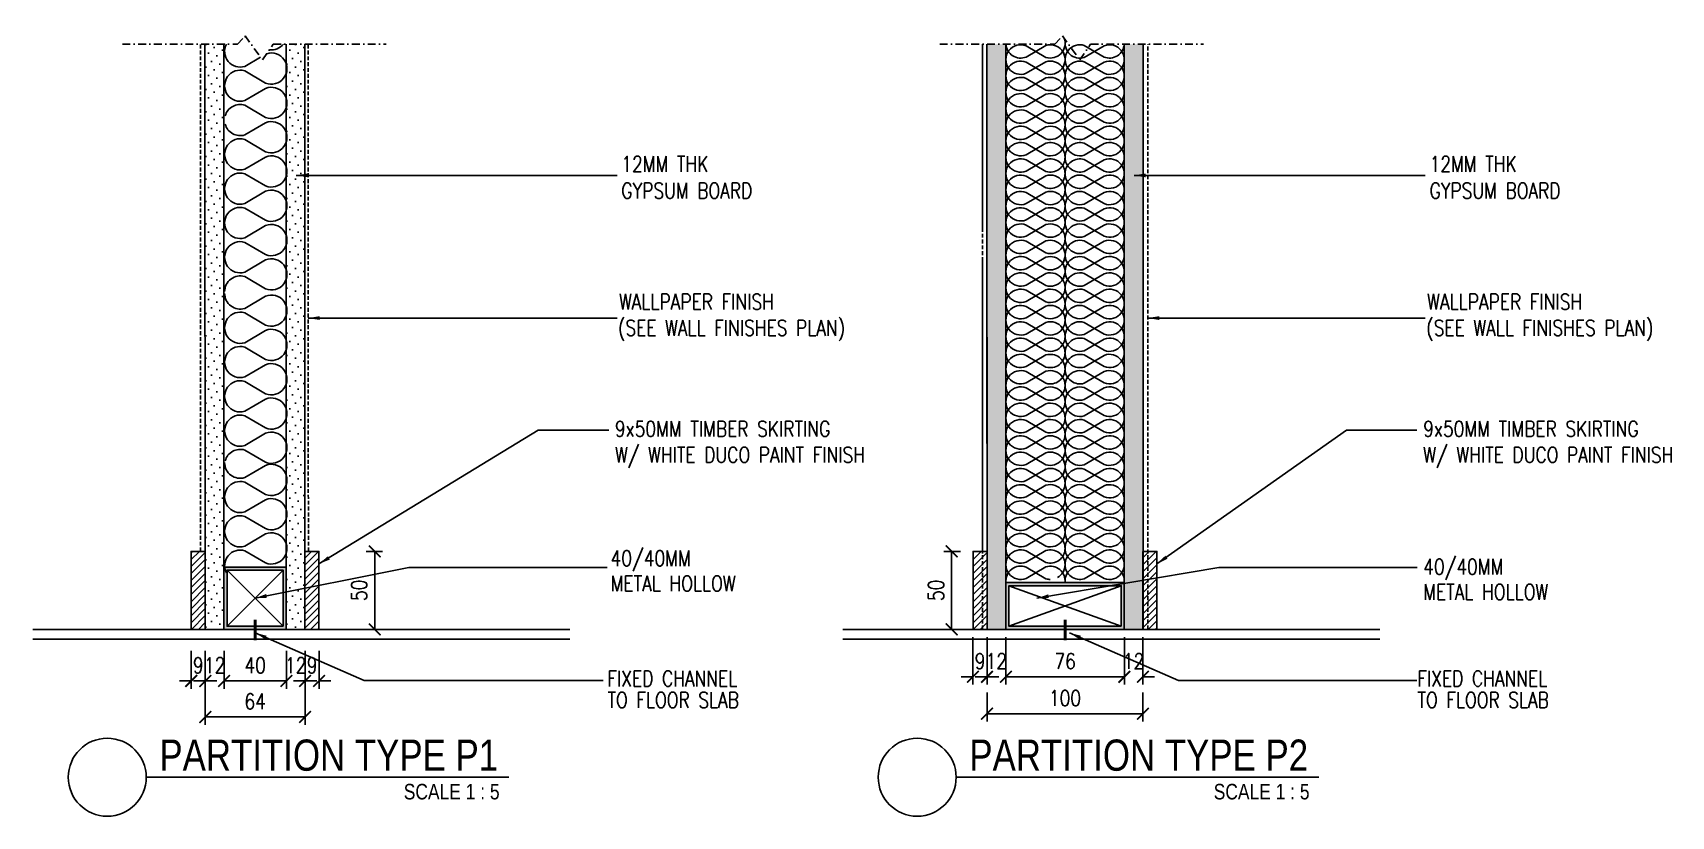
# Model space of a CAD drawing. Header units: millimetres. Extents: x 15742 to 451744, y -68201 to 290383.
# Drawn here: x 15742 to 16793, y 286382 to 286884 of the extents above; entities that cross this region are included whole.
import ezdxf

# ---------------------------------------------------------------- set-up
doc = ezdxf.new("R2010")
doc.units = ezdxf.units.MM
doc.header["$LTSCALE"] = 10
doc.header["$MEASUREMENT"] = 0
doc.header["$PDMODE"] = 2
doc.header["$PDSIZE"] = -3
doc.linetypes.add('DASHDOT', pattern=[1, 0.5, -0.25, 0, -0.25])
doc.linetypes.add('HIDDEN', pattern=[0.375, 0.25, -0.125])
doc.layers.get('0').update_dxf_attribs({"linetype": 'CONTINUOUS'})
doc.layers.get('DEFPOINTS').update_dxf_attribs({"linetype": 'CONTINUOUS'})
for name, color, linetype in [('01APP', 1, 'CONTINUOUS'), ('02AFF', 2, 'CONTINUOUS'), ('03ABB', 3, 'CONTINUOUS'), ('03AFP', 3, 'CONTINUOUS'), ('03IPP-parttext', 7, 'CONTINUOUS')]:
    doc.layers.add(name, color=color, linetype=linetype)
doc.styles.add('DIM', font='ROMANS.shx', dxfattribs={"width": 0.8})
doc.styles.add('JDL', font='ARIALUNI.TTF', dxfattribs={"width": 0.8})
doc.dimstyles.new('D-5', dxfattribs={"dimscale": 5, "dimtxt": 2, "dimasz": 1.5, "dimexe": 1, "dimexo": 1, "dimgap": 1, "dimtad": 1, "dimdec": 0, "dimzin": 0, "dimdsep": 46, "dimtxsty": 'DIM', "dimblk": 'ARCHTICK', "dimcen": 0, "dimclrd": 8, "dimclre": 8, "dimclrt": 3, "dimadec": 0, "dimazin": 0, "dimtfac": 0.5, "dimtdec": 0, "dimtix": 1, "dimtofl": 0, "dimtmove": 2, "dimatfit": 3, "dimfxl": 0, "dimtolj": 1, "dimtzin": 0, "dimarcsym": 0})
pattern_1 = [(45, (-5241.94, 548.5143), (-1.79605122, 5.38815367), [0, -5.08])]
pattern_2 = [(45, (-8243.019, 0), (-2.24506403, 2.24506403), [])]
pattern_3 = [(45, (-8243.019, 0), (-2.24506403, 2.24506403), [])]

# ---------------------------------------------------------------- blocks, each defined once
blk = doc.blocks.new('_ARCHTICK')
at = {"color": 0, "linetype": 'ByBlock', "const_width": 0.15}
blk.add_lwpolyline([(-0.5, -0.5), (0.5, 0.5)], dxfattribs=at)
blk = doc.blocks.new('*D21')
at = {"layer": '03AFP', "color": 8, "lineweight": -2}
for p, q in [((15864.4, 286488.1), (15864.4, 286463.7)), ((15904.4, 286488.1), (15904.4, 286463.7)), ((15904.4, 286468.7), (15864.4, 286468.7))]:
    blk.add_line(p, q, dxfattribs=at)
at = {"layer": 'DEFPOINTS', "color": 0}
for p in [(15864.4, 286493.1), (15904.4, 286493.1), (15864.4, 286468.7)]:
    blk.add_point(p, dxfattribs=at)
at = {"layer": '03AFP', "color": 8, "lineweight": -2, "xscale": 7.5, "yscale": 7.5, "zscale": 7.5, "rotation": 180}
blk.add_blockref('_ARCHTICK', (15864.4, 286468.7), dxfattribs=at)
at = {"layer": '03AFP', "color": 8, "lineweight": -2, "xscale": 7.5, "yscale": 7.5, "zscale": 7.5}
blk.add_blockref('_ARCHTICK', (15904.4, 286468.7), dxfattribs=at)
at = {"layer": '03AFP', "color": 3, "insert": (15884.4, 286478.7), "char_height": 10, "attachment_point": 5, "style": 'DIM'}
blk.add_mtext('\\A1;40', dxfattribs=at)
blk = doc.blocks.new('*D22')
at = {"layer": '02AFF', "color": 8, "lineweight": -2}
for p, q in [((15852.4, 286483.1), (15852.4, 286440.6)), ((15916.4, 286483.1), (15916.4, 286440.6)), ((15916.4, 286445.6), (15852.4, 286445.6))]:
    blk.add_line(p, q, dxfattribs=at)
at = {"layer": 'DEFPOINTS', "color": 0}
for p in [(15852.4, 286488.1), (15916.4, 286488.1), (15852.4, 286445.6)]:
    blk.add_point(p, dxfattribs=at)
at = {"layer": '02AFF', "color": 8, "lineweight": -2, "xscale": 7.5, "yscale": 7.5, "zscale": 7.5, "rotation": 180}
blk.add_blockref('_ARCHTICK', (15852.4, 286445.6), dxfattribs=at)
at = {"layer": '02AFF', "color": 8, "lineweight": -2, "xscale": 7.5, "yscale": 7.5, "zscale": 7.5}
blk.add_blockref('_ARCHTICK', (15916.4, 286445.6), dxfattribs=at)
at = {"layer": '02AFF', "color": 3, "insert": (15884.4, 286455.6), "char_height": 10, "attachment_point": 5, "style": 'DIM'}
blk.add_mtext('\\A1;64', dxfattribs=at)
blk = doc.blocks.new('*D23')
at = {"layer": '03AFP', "color": 8, "lineweight": -2}
for p, q in [((15955.5, 286551.8), (15966.1, 286551.8)), ((15961.1, 286501.8), (15961.1, 286551.8)), ((15955.5, 286501.8), (15966.1, 286501.8))]:
    blk.add_line(p, q, dxfattribs=at)
at = {"layer": 'DEFPOINTS', "color": 0}
for p in [(15950.5, 286551.8), (15961.1, 286551.8), (15950.5, 286501.8)]:
    blk.add_point(p, dxfattribs=at)
at = {"layer": '03AFP', "color": 8, "lineweight": -2, "xscale": 7.5, "yscale": 7.5, "zscale": 7.5}
for p, rotation in [((15961.1, 286551.8), 90), ((15961.1, 286501.8), 270)]:
    blk.add_blockref('_ARCHTICK', p, dxfattribs=dict(at, rotation=rotation))
at = {"layer": '03AFP', "color": 3, "insert": (15951.1, 286526.8), "char_height": 10, "attachment_point": 5, "rotation": 90, "style": 'DIM'}
blk.add_mtext('\\A1;50', dxfattribs=at)
blk = doc.blocks.new('*D24')
at = {"layer": '03AFP', "color": 8, "lineweight": -2}
for p, q in [((15916.4, 286488.1), (15916.4, 286463.7)), ((15925.4, 286488.1), (15925.4, 286463.7)), ((15916.4, 286468.7), (15908.9, 286468.7)), ((15925.4, 286468.7), (15932.9, 286468.7))]:
    blk.add_line(p, q, dxfattribs=at)
at = {"layer": 'DEFPOINTS', "color": 0}
for p in [(15916.4, 286493.1), (15925.4, 286493.1), (15916.4, 286468.7)]:
    blk.add_point(p, dxfattribs=at)
at = {"layer": '03AFP', "color": 8, "lineweight": -2, "xscale": 7.5, "yscale": 7.5, "zscale": 7.5}
blk.add_blockref('_ARCHTICK', (15916.4, 286468.7), dxfattribs=at)
at = {"layer": '03AFP', "color": 8, "lineweight": -2, "xscale": 7.5, "yscale": 7.5, "zscale": 7.5, "rotation": 180}
blk.add_blockref('_ARCHTICK', (15925.4, 286468.7), dxfattribs=at)
at = {"layer": '03AFP', "color": 3, "insert": (15920.9, 286478.7), "char_height": 10, "attachment_point": 5, "style": 'DIM'}
blk.add_mtext('\\A1;9', dxfattribs=at)
blk = doc.blocks.new('*D25')
at = {"layer": '03AFP', "color": 8, "lineweight": -2}
for p, q in [((15904.4, 286488.1), (15904.4, 286463.7)), ((15916.4, 286488.1), (15916.4, 286463.7)), ((15904.4, 286468.7), (15896.9, 286468.7)), ((15916.4, 286468.7), (15923.9, 286468.7))]:
    blk.add_line(p, q, dxfattribs=at)
at = {"layer": 'DEFPOINTS', "color": 0}
for p in [(15904.4, 286493.1), (15916.4, 286493.1), (15904.4, 286468.7)]:
    blk.add_point(p, dxfattribs=at)
at = {"layer": '03AFP', "color": 8, "lineweight": -2, "xscale": 7.5, "yscale": 7.5, "zscale": 7.5}
blk.add_blockref('_ARCHTICK', (15904.4, 286468.7), dxfattribs=at)
at = {"layer": '03AFP', "color": 8, "lineweight": -2, "xscale": 7.5, "yscale": 7.5, "zscale": 7.5, "rotation": 180}
blk.add_blockref('_ARCHTICK', (15916.4, 286468.7), dxfattribs=at)
at = {"layer": '03AFP', "color": 3, "insert": (15910.4, 286478.7), "char_height": 10, "attachment_point": 5, "style": 'DIM'}
blk.add_mtext('\\A1;12', dxfattribs=at)
blk = doc.blocks.new('*D26')
at = {"layer": '03AFP', "color": 8, "lineweight": -2}
for p, q in [((15843.4, 286488.1), (15843.4, 286463.7)), ((15852.4, 286488.1), (15852.4, 286463.7)), ((15843.4, 286468.7), (15835.9, 286468.7)), ((15852.4, 286468.7), (15859.9, 286468.7))]:
    blk.add_line(p, q, dxfattribs=at)
at = {"layer": 'DEFPOINTS', "color": 0}
for p in [(15843.4, 286493.1), (15852.4, 286493.1), (15852.4, 286468.7)]:
    blk.add_point(p, dxfattribs=at)
at = {"layer": '03AFP', "color": 8, "lineweight": -2, "xscale": 7.5, "yscale": 7.5, "zscale": 7.5}
blk.add_blockref('_ARCHTICK', (15843.4, 286468.7), dxfattribs=at)
at = {"layer": '03AFP', "color": 8, "lineweight": -2, "xscale": 7.5, "yscale": 7.5, "zscale": 7.5, "rotation": 180}
blk.add_blockref('_ARCHTICK', (15852.4, 286468.7), dxfattribs=at)
at = {"layer": '03AFP', "color": 3, "insert": (15847.9, 286478.7), "char_height": 10, "attachment_point": 5, "style": 'DIM'}
blk.add_mtext('\\A1;9', dxfattribs=at)
blk = doc.blocks.new('*D27')
at = {"layer": '03AFP', "color": 8, "lineweight": -2}
for p, q in [((15852.4, 286488.1), (15852.4, 286463.7)), ((15864.4, 286488.1), (15864.4, 286463.7)), ((15852.4, 286468.7), (15844.9, 286468.7)), ((15864.4, 286468.7), (15871.9, 286468.7))]:
    blk.add_line(p, q, dxfattribs=at)
at = {"layer": 'DEFPOINTS', "color": 0}
for p in [(15852.4, 286493.1), (15864.4, 286493.1), (15864.4, 286468.7)]:
    blk.add_point(p, dxfattribs=at)
at = {"layer": '03AFP', "color": 8, "lineweight": -2, "xscale": 7.5, "yscale": 7.5, "zscale": 7.5}
blk.add_blockref('_ARCHTICK', (15852.4, 286468.7), dxfattribs=at)
at = {"layer": '03AFP', "color": 8, "lineweight": -2, "xscale": 7.5, "yscale": 7.5, "zscale": 7.5, "rotation": 180}
blk.add_blockref('_ARCHTICK', (15864.4, 286468.7), dxfattribs=at)
at = {"layer": '03AFP', "color": 3, "insert": (15858.4, 286478.7), "char_height": 10, "attachment_point": 5, "style": 'DIM'}
blk.add_mtext('\\A1;12', dxfattribs=at)
blk = doc.blocks.new('*D28')
at = {"layer": '03AFP', "color": 8, "lineweight": -2}
for p, q in [((16336.8, 286551.8), (16326.2, 286551.8)), ((16331.2, 286501.8), (16331.2, 286551.8)), ((16336.8, 286501.8), (16326.2, 286501.8))]:
    blk.add_line(p, q, dxfattribs=at)
at = {"layer": 'DEFPOINTS', "color": 0}
for p in [(16331.2, 286551.8), (16341.8, 286551.8), (16341.8, 286501.8)]:
    blk.add_point(p, dxfattribs=at)
at = {"layer": '03AFP', "color": 8, "lineweight": -2, "xscale": 7.5, "yscale": 7.5, "zscale": 7.5}
for p, rotation in [((16331.2, 286551.8), 90), ((16331.2, 286501.8), 270)]:
    blk.add_blockref('_ARCHTICK', p, dxfattribs=dict(at, rotation=rotation))
at = {"layer": '03AFP', "color": 3, "insert": (16321.2, 286526.8), "char_height": 10, "attachment_point": 5, "rotation": 90, "style": 'DIM'}
blk.add_mtext('\\A1;50', dxfattribs=at)
blk = doc.blocks.new('*D51')
at = {"color": 8, "lineweight": -2}
for p, q in [((16344.9, 286496.8), (16344.9, 286466.4)), ((16353.9, 286496.8), (16353.9, 286466.4)), ((16344.9, 286471.4), (16337.4, 286471.4)), ((16353.9, 286471.4), (16361.4, 286471.4))]:
    blk.add_line(p, q, dxfattribs=at)
at = {"layer": 'DEFPOINTS', "color": 0}
for p in [(16344.9, 286501.8), (16353.9, 286501.8), (16353.9, 286471.4)]:
    blk.add_point(p, dxfattribs=at)
at = {"color": 8, "lineweight": -2, "xscale": 7.5, "yscale": 7.5, "zscale": 7.5}
blk.add_blockref('_ARCHTICK', (16344.9, 286471.4), dxfattribs=at)
at = {"color": 8, "lineweight": -2, "xscale": 7.5, "yscale": 7.5, "zscale": 7.5, "rotation": 180}
blk.add_blockref('_ARCHTICK', (16353.9, 286471.4), dxfattribs=at)
at = {"color": 3, "insert": (16349.4, 286481.4), "char_height": 10, "attachment_point": 5, "style": 'DIM'}
blk.add_mtext('\\A1;9', dxfattribs=at)
blk = doc.blocks.new('*D52')
at = {"color": 8, "lineweight": -2}
for p, q in [((16353.9, 286496.8), (16353.9, 286466.4)), ((16366, 286496.8), (16366, 286466.4)), ((16353.9, 286471.4), (16346.4, 286471.4)), ((16366, 286471.4), (16373.5, 286471.4))]:
    blk.add_line(p, q, dxfattribs=at)
at = {"layer": 'DEFPOINTS', "color": 0}
for p in [(16353.9, 286501.8), (16366, 286501.8), (16366, 286471.4)]:
    blk.add_point(p, dxfattribs=at)
at = {"color": 8, "lineweight": -2, "xscale": 7.5, "yscale": 7.5, "zscale": 7.5}
blk.add_blockref('_ARCHTICK', (16353.9, 286471.4), dxfattribs=at)
at = {"color": 8, "lineweight": -2, "xscale": 7.5, "yscale": 7.5, "zscale": 7.5, "rotation": 180}
blk.add_blockref('_ARCHTICK', (16366, 286471.4), dxfattribs=at)
at = {"color": 3, "insert": (16359.9, 286481.4), "char_height": 10, "attachment_point": 5, "style": 'DIM'}
blk.add_mtext('\\A1;12', dxfattribs=at)
blk = doc.blocks.new('*D53')
at = {"color": 8, "lineweight": -2}
for p, q in [((16366, 286496.8), (16366, 286466.4)), ((16442, 286496.8), (16442, 286466.4)), ((16366, 286471.4), (16442, 286471.4))]:
    blk.add_line(p, q, dxfattribs=at)
at = {"layer": 'DEFPOINTS', "color": 0}
for p in [(16366, 286501.8), (16442, 286501.8), (16442, 286471.4)]:
    blk.add_point(p, dxfattribs=at)
at = {"color": 8, "lineweight": -2, "xscale": 7.5, "yscale": 7.5, "zscale": 7.5, "rotation": 180}
blk.add_blockref('_ARCHTICK', (16366, 286471.4), dxfattribs=at)
at = {"color": 8, "lineweight": -2, "xscale": 7.5, "yscale": 7.5, "zscale": 7.5}
blk.add_blockref('_ARCHTICK', (16442, 286471.4), dxfattribs=at)
at = {"color": 3, "insert": (16404, 286481.4), "char_height": 10, "attachment_point": 5, "style": 'DIM'}
blk.add_mtext('\\A1;76', dxfattribs=at)
blk = doc.blocks.new('*D54')
at = {"color": 8, "lineweight": -2}
for p, q in [((16442, 286496.8), (16442, 286466.4)), ((16453.9, 286496.8), (16453.9, 286466.4)), ((16442, 286471.4), (16434.5, 286471.4)), ((16453.9, 286471.4), (16461.4, 286471.4))]:
    blk.add_line(p, q, dxfattribs=at)
at = {"layer": 'DEFPOINTS', "color": 0}
for p in [(16442, 286501.8), (16453.9, 286501.8), (16453.9, 286471.4)]:
    blk.add_point(p, dxfattribs=at)
at = {"color": 8, "lineweight": -2, "xscale": 7.5, "yscale": 7.5, "zscale": 7.5}
blk.add_blockref('_ARCHTICK', (16442, 286471.4), dxfattribs=at)
at = {"color": 8, "lineweight": -2, "xscale": 7.5, "yscale": 7.5, "zscale": 7.5, "rotation": 180}
blk.add_blockref('_ARCHTICK', (16453.9, 286471.4), dxfattribs=at)
at = {"color": 3, "insert": (16447.9, 286481.4), "char_height": 10, "attachment_point": 5, "style": 'DIM'}
blk.add_mtext('\\A1;12', dxfattribs=at)
blk = doc.blocks.new('*D55')
at = {"color": 8, "lineweight": -2}
for p, q in [((16353.9, 286461.4), (16353.9, 286442.7)), ((16453.9, 286461.4), (16453.9, 286442.7)), ((16453.9, 286447.7), (16353.9, 286447.7))]:
    blk.add_line(p, q, dxfattribs=at)
at = {"layer": 'DEFPOINTS', "color": 0}
for p in [(16353.9, 286466.4), (16453.9, 286466.4), (16353.9, 286447.7)]:
    blk.add_point(p, dxfattribs=at)
at = {"color": 8, "lineweight": -2, "xscale": 7.5, "yscale": 7.5, "zscale": 7.5, "rotation": 180}
blk.add_blockref('_ARCHTICK', (16353.9, 286447.7), dxfattribs=at)
at = {"color": 8, "lineweight": -2, "xscale": 7.5, "yscale": 7.5, "zscale": 7.5}
blk.add_blockref('_ARCHTICK', (16453.9, 286447.7), dxfattribs=at)
at = {"color": 3, "insert": (16403.9, 286457.7), "char_height": 10, "attachment_point": 5, "style": 'DIM'}
blk.add_mtext('\\A1;100', dxfattribs=at)

msp = doc.modelspace()

# ---------------------------------------------------------------- hatches: boundary and pattern name
h = msp.add_hatch()
h.set_pattern_fill('DOTS', color=256, scale=3.2, angle=45, style=0)
h.set_pattern_definition([(45, (-4740.326, 548.5143), (-1.79605122, 5.38815367), [0, -5.08])])
h.paths.add_polyline_path([(16365.9433, 286759.0484), (16353.6811, 286759.0484), (16353.6811, 286501.7729), (16365.9433, 286501.7729)])
h.paths.add_polyline_path([(16365.9433, 286877.0811), (16353.6811, 286877.0811), (16353.6811, 286759.0484), (16365.9433, 286759.0484)])
h.paths.add_polyline_path([(16365.9433, 287391.0366), (16353.6811, 287391.0366), (16353.6811, 286896.3763), (16365.9433, 286896.3763)])
h.paths.add_polyline_path([(16353.6811, 287410.3318), (16365.9433, 287410.3318), (16365.9433, 287473.2847), (16353.6811, 287473.2847)])
h = msp.add_hatch()
h.set_pattern_fill('DOTS', color=256, scale=3.2, angle=45, style=0)
h.set_pattern_definition([(45, (-4704.326, 548.5143), (-1.79605122, 5.38815367), [0, -5.08])])
h.paths.add_polyline_path([(16453.9653, 286877.0811), (16441.7032, 286877.0811), (16441.7032, 286501.7729), (16453.9653, 286501.7729)])
h.paths.add_polyline_path([(16441.7032, 287410.3318), (16453.9653, 287410.3318), (16453.9653, 287473.2847), (16441.7032, 287473.2847)])
h.paths.add_polyline_path([(16453.9653, 287391.0366), (16441.7032, 287391.0366), (16441.7032, 286896.3763), (16453.9653, 286896.3763)])
h = msp.add_hatch()
h.set_pattern_fill('DOTS', color=256, scale=3.2, angle=45, style=0)
h.set_pattern_definition(pattern_1)
h.paths.add_polyline_path([(15852.0673, 286501.7729), (15864.3295, 286501.7729), (15864.3295, 286877.0811), (15852.0673, 286877.0811)])
h = msp.add_hatch()
h.set_pattern_fill('DOTS', color=256, scale=3.2, angle=45, style=0)
h.set_pattern_definition(pattern_1)
h.paths.add_polyline_path([(15904.0894, 286501.7729), (15916.3515, 286501.7729), (15916.3515, 286877.0811), (15904.0894, 286877.0811)])
h = msp.add_hatch()
h.set_pattern_fill('ANSI31', color=253, style=0)
h.set_pattern_definition([(45, (-8744.633, -6e-11), (-2.24506403, 2.24506403), [])])
h.paths.add_polyline_path([(15843.3032, 286551.7729), (15852.2966, 286551.7729), (15852.2966, 286501.7729), (15843.2966, 286501.7729)])
h = msp.add_hatch()
h.set_pattern_fill('ANSI31', color=253, style=0)
h.set_pattern_definition([(45, (-8744.4954, -6e-11), (-2.24506403, 2.24506403), [])])
h.paths.add_polyline_path([(15925.2839, 286551.7729), (15916.2905, 286551.7729), (15916.2905, 286501.7729), (15925.2905, 286501.7729)])
h = msp.add_hatch()
h.set_pattern_fill('ANSI31', color=253, style=0)
h.set_pattern_definition(pattern_2)
h.paths.add_polyline_path([(16344.917, 286551.7729), (16353.9104, 286551.7729), (16353.9104, 286501.7729), (16344.9104, 286501.7729)])
h = msp.add_hatch()
h.set_pattern_fill('ANSI31', color=253, style=0)
h.set_pattern_definition(pattern_3)
h.paths.add_polyline_path([(16344.917, 286551.7729), (16353.9104, 286551.7729), (16353.9104, 286501.7729), (16344.9104, 286501.7729)])
h = msp.add_hatch()
h.set_pattern_fill('ANSI31', color=253, style=0)
h.set_pattern_definition(pattern_2)
h.paths.add_polyline_path([(16462.8977, 286551.7729), (16453.9043, 286551.7729), (16453.9043, 286501.7729), (16462.9043, 286501.7729)])
h = msp.add_hatch()
h.set_pattern_fill('ANSI31', color=253, style=0)
h.set_pattern_definition(pattern_3)
h.paths.add_polyline_path([(16462.8977, 286551.7729), (16453.9043, 286551.7729), (16453.9043, 286501.7729), (16462.9043, 286501.7729)])
h = msp.add_hatch(color=1)
h.paths.add_polyline_path([(16439.9761, 286503.7729), (16367.9761, 286503.7729), (16367.9761, 286529.7729), (16439.9761, 286529.7729)], flags=16)
h.paths.add_polyline_path([(16441.9761, 286501.7729), (16365.9761, 286501.7729), (16365.9761, 286531.7729), (16441.9761, 286531.7729)])
at = {"layer": '02AFF'}
h = msp.add_hatch(color=1, dxfattribs=at)
h.paths.add_polyline_path([(15902.3295, 286503.7729), (15866.3295, 286503.7729), (15866.3295, 286539.7729), (15902.3295, 286539.7729)], flags=16)
h.paths.add_polyline_path([(15904.3295, 286501.7729), (15864.3295, 286501.7729), (15864.3295, 286541.7729), (15904.3295, 286541.7729)])

# ---------------------------------------------------------------- linework, layer by layer
at = {"linetype": 'HIDDEN'}
for p, q in [((15849.3658, 286551.7746), (15849.3199, 286877.0828)), ((15918.5039, 286551.7712), (15918.458, 286877.0794)), ((16350.9867, 286501.7729), (16350.9337, 286877.0811)), ((16350.9504, 286759.0484), (16350.9337, 286877.0811)), ((16456.9655, 286501.7729), (16457.0185, 286877.0811)), ((16350.9796, 286551.7746), (16350.9531, 286739.7532))]:
    msp.add_line(p, q, dxfattribs=at)
at = {"layer": '01APP', "color": 1}
for points in [[(15887.7614, 286868.7592), (15877.6994, 286862.8564, -0.665767685), (15865.9465, 286877.0811)], [(15877.5271, 286882.0459, -0.004490235), (15877.6994, 286881.9953), (15878.6874, 286881.4158)], [(15893.5335, 286873.506, 0.258044836), (15902.5263, 286877.0811)], [(16402.8599, 286852.2849, 0.668086976), (16391.7245, 286865.8508), (16378.997, 286858.3842, -1.474388796), (16378.997, 286876.035), (16391.7245, 286868.5684, 0.616348748), (16403.4236, 286880.8631, 0.616348748)], [(16402.8599, 286862.7337, 0.668086976), (16391.7245, 286876.2996), (16378.997, 286868.833, -0.510745583), (16366.0025, 286877.0811, -0.510745583)], [(16405.1011, 286852.2849, -0.668086976), (16416.2365, 286865.8508), (16428.9641, 286858.3842, 1.474388796), (16428.9641, 286876.035), (16416.2365, 286868.5684, -0.575292055), (16404.2156, 286879.7584, -0.575292055)], [(16405.1011, 286862.7337, -0.668086976), (16416.2365, 286876.2996), (16428.9641, 286868.833, 0.510745583), (16441.9585, 286877.0811, 0.510745583)], [(15865.1546, 286831.0769, -0.42190244), (15877.6994, 286837.9953), (15891.0984, 286830.1349, 1.474388796), (15891.0984, 286848.7168), (15877.6994, 286840.8564, -1.348302558), (15877.6994, 286859.9953), (15891.0984, 286852.1349, 1.419055926), (15891.7722, 286870.9575, 1.419055926)], [(16402.8599, 286871.6855, -0.668086976), (16391.7245, 286858.1196), (16378.997, 286865.5862, 1.474388796), (16378.997, 286847.9355), (16391.7245, 286855.402, -1.348302558), (16391.7245, 286837.2221), (16378.997, 286844.6886, 1.474388796), (16378.997, 286827.0379), (16391.7245, 286834.5044, -1.348302558), (16391.7245, 286816.3245), (16378.997, 286823.791, 1.474388796), (16378.997, 286806.1403), (16391.7245, 286813.6069, -0.50516197), (16403.9804, 286804.462)], [(16405.1011, 286871.6855, 0.668086976), (16416.2365, 286858.1196), (16428.9641, 286865.5862, -1.474388796), (16428.9641, 286847.9355), (16416.2365, 286855.402, 1.348302558), (16416.2365, 286837.2221), (16428.9641, 286844.6886, -1.474388796), (16428.9641, 286827.0379), (16416.2365, 286834.5044, 1.348302558), (16416.2365, 286816.3245), (16428.9641, 286823.791, -1.474388796), (16428.9641, 286806.1403), (16416.2365, 286813.6069, 0.50516197), (16403.9807, 286804.462)], [(16402.8599, 286861.2367, -0.668086976), (16391.7245, 286847.6709), (16378.997, 286855.1374, 1.474388796), (16378.997, 286837.4867), (16391.7245, 286844.9532, -1.348302558), (16391.7245, 286826.7733), (16378.997, 286834.2398, 1.474388796), (16378.997, 286816.5891), (16391.7245, 286824.0556, -1.348302558), (16391.7245, 286805.8757), (16378.997, 286813.3423, 1.474388796), (16378.997, 286795.6915), (16391.7245, 286803.1581, -0.50516197), (16403.9804, 286794.0132)], [(16405.1011, 286861.2367, 0.668086976), (16416.2365, 286847.6709), (16428.9641, 286855.1374, -1.474388796), (16428.9641, 286837.4867), (16416.2365, 286844.9532, 1.348302558), (16416.2365, 286826.7733), (16428.9641, 286834.2398, -1.474388796), (16428.9641, 286816.5891), (16416.2365, 286824.0556, 1.348302558), (16416.2365, 286805.8757), (16428.9641, 286813.3423, -1.474388796), (16428.9641, 286795.6915), (16416.2365, 286803.1581, 0.50516197), (16403.9807, 286794.0132)], [(15865.1546, 286825.7748, 0.42190244), (15877.6994, 286818.8564), (15891.0984, 286826.7168, -1.474388796), (15891.0984, 286808.1349), (15877.6994, 286815.9953, 1.348302558), (15877.6994, 286796.8564), (15891.0984, 286804.7168, -1.474388796), (15891.0984, 286786.1349), (15877.6994, 286793.9953, 1.348302558), (15877.6994, 286774.8564), (15891.0984, 286782.7168, -1.474388796), (15891.0984, 286764.1349), (15877.6994, 286771.9953, 1.348302558), (15877.6994, 286752.8564), (15891.0984, 286760.7168, -1.474388796), (15891.0984, 286742.1349), (15877.6994, 286749.9953, 1.348302558), (15877.6994, 286730.8564), (15891.0984, 286738.7168, -1.474388796), (15891.0984, 286720.1349), (15877.6994, 286727.9953, 0.50516197), (15864.797, 286718.368, 0.50516197)], [(16402.8599, 286737.3483, 0.668086976), (16391.7245, 286750.9141), (16378.997, 286743.4476, -1.474388796), (16378.997, 286761.0983), (16391.7245, 286753.6318, 1.348302558), (16391.7245, 286771.8117), (16378.997, 286764.3452, -1.474388796), (16378.997, 286781.9959), (16391.7245, 286774.5294, 1.348302558), (16391.7245, 286792.7093), (16378.997, 286785.2427, -1.474388796), (16378.997, 286802.8935), (16391.7245, 286795.4269, 0.50516197), (16403.9804, 286804.5718)], [(16405.1011, 286737.3483, -0.668086976), (16416.2365, 286750.9141), (16428.9641, 286743.4476, 1.474388796), (16428.9641, 286761.0983), (16416.2365, 286753.6318, -1.348302558), (16416.2365, 286771.8117), (16428.9641, 286764.3452, 1.474388796), (16428.9641, 286781.9959), (16416.2365, 286774.5294, -1.348302558), (16416.2365, 286792.7093), (16428.9641, 286785.2427, 1.474388796), (16428.9641, 286802.8935), (16416.2365, 286795.4269, -0.50516197), (16403.9807, 286804.5718)], [(16402.8599, 286726.8995, 0.668086976), (16391.7245, 286740.4654), (16378.997, 286732.9988, -1.474388796), (16378.997, 286750.6495), (16391.7245, 286743.183, 1.348302558), (16391.7245, 286761.3629), (16378.997, 286753.8964, -1.474388796), (16378.997, 286771.5471), (16391.7245, 286764.0806, 1.348302558), (16391.7245, 286782.2605), (16378.997, 286774.794, -1.474388796), (16378.997, 286792.4447), (16391.7245, 286784.9782, 0.50516197), (16403.9804, 286794.123)], [(16405.1011, 286726.8995, -0.668086976), (16416.2365, 286740.4654), (16428.9641, 286732.9988, 1.474388796), (16428.9641, 286750.6495), (16416.2365, 286743.183, -1.348302558), (16416.2365, 286761.3629), (16428.9641, 286753.8964, 1.474388796), (16428.9641, 286771.5471), (16416.2365, 286764.0806, -1.348302558), (16416.2365, 286782.2605), (16428.9641, 286774.794, 1.474388796), (16428.9641, 286792.4447), (16416.2365, 286784.9782, -0.50516197), (16403.9807, 286794.123)], [(16402.8599, 286746.3001, -0.668086976), (16391.7245, 286732.7342), (16378.997, 286740.2008, 1.474388796), (16378.997, 286722.55), (16391.7245, 286730.0166, -1.348302558), (16391.7245, 286711.8367), (16378.997, 286719.3032, 1.474388796), (16378.997, 286701.6525), (16391.7245, 286709.119, -1.348302558), (16391.7245, 286690.9391), (16378.997, 286698.4056, 1.474388796), (16378.997, 286680.7549), (16391.7245, 286688.2214, -0.50516197), (16403.9804, 286679.0765)], [(16405.1011, 286746.3001, 0.668086976), (16416.2365, 286732.7342), (16428.9641, 286740.2008, -1.474388796), (16428.9641, 286722.55), (16416.2365, 286730.0166, 1.348302558), (16416.2365, 286711.8367), (16428.9641, 286719.3032, -1.474388796), (16428.9641, 286701.6525), (16416.2365, 286709.119, 1.348302558), (16416.2365, 286690.9391), (16428.9641, 286698.4056, -1.474388796), (16428.9641, 286680.7549), (16416.2365, 286688.2214, 0.50516197), (16403.9807, 286679.0765)], [(16402.8599, 286735.8513, -0.668086976), (16391.7245, 286722.2854), (16378.997, 286729.752, 1.474388796), (16378.997, 286712.1013), (16391.7245, 286719.5678, -1.348302558), (16391.7245, 286701.3879), (16378.997, 286708.8544, 1.474388796), (16378.997, 286691.2037), (16391.7245, 286698.6702, -1.348302558), (16391.7245, 286680.4903), (16378.997, 286687.9568, 1.474388796), (16378.997, 286670.3061), (16391.7245, 286677.7726, -0.50516197), (16403.9804, 286668.6278)], [(16405.1011, 286735.8513, 0.668086976), (16416.2365, 286722.2854), (16428.9641, 286729.752, -1.474388796), (16428.9641, 286712.1013), (16416.2365, 286719.5678, 1.348302558), (16416.2365, 286701.3879), (16428.9641, 286708.8544, -1.474388796), (16428.9641, 286691.2037), (16416.2365, 286698.6702, 1.348302558), (16416.2365, 286680.4903), (16428.9641, 286687.9568, -1.474388796), (16428.9641, 286670.3061), (16416.2365, 286677.7726, 0.50516197), (16403.9807, 286668.6278)], [(15865.1546, 286609.871, -0.42190244), (15877.6994, 286616.7894), (15891.0984, 286608.929, 1.474388796), (15891.0984, 286627.5109), (15877.6994, 286619.6505, -1.348302558), (15877.6994, 286638.7894), (15891.0984, 286630.929, 1.474388796), (15891.0984, 286649.5109), (15877.6994, 286641.6505, -1.348302558), (15877.6994, 286660.7894), (15891.0984, 286652.929, 1.474388796), (15891.0984, 286671.5109), (15877.6994, 286663.6505, -1.348302558), (15877.6994, 286682.7894), (15891.0984, 286674.929, 1.474388796), (15891.0984, 286693.5109), (15877.6994, 286685.6505, -1.348302558), (15877.6994, 286704.7894), (15891.0984, 286696.929, 1.474388796), (15891.0984, 286715.5109), (15877.6994, 286707.6505, -0.50516197), (15864.797, 286717.2778, -0.50516197)], [(16402.8599, 286611.9629, 0.668086976), (16391.7245, 286625.5287), (16378.997, 286618.0622, -1.474388796), (16378.997, 286635.7129), (16391.7245, 286628.2464, 1.348302558), (16391.7245, 286646.4263), (16378.997, 286638.9598, -1.474388796), (16378.997, 286656.6105), (16391.7245, 286649.144, 1.348302558), (16391.7245, 286667.3239), (16378.997, 286659.8573, -1.474388796), (16378.997, 286677.5081), (16391.7245, 286670.0415, 0.50516197), (16403.9804, 286679.1864)], [(16405.1011, 286611.9629, -0.668086976), (16416.2365, 286625.5287), (16428.9641, 286618.0622, 1.474388796), (16428.9641, 286635.7129), (16416.2365, 286628.2464, -1.348302558), (16416.2365, 286646.4263), (16428.9641, 286638.9598, 1.474388796), (16428.9641, 286656.6105), (16416.2365, 286649.144, -1.348302558), (16416.2365, 286667.3239), (16428.9641, 286659.8573, 1.474388796), (16428.9641, 286677.5081), (16416.2365, 286670.0415, -0.50516197), (16403.9807, 286679.1864)], [(16402.8599, 286601.5141, 0.668086976), (16391.7245, 286615.0799), (16378.997, 286607.6134, -1.474388796), (16378.997, 286625.2641), (16391.7245, 286617.7976, 1.348302558), (16391.7245, 286635.9775), (16378.997, 286628.511, -1.474388796), (16378.997, 286646.1617), (16391.7245, 286638.6952, 1.348302558), (16391.7245, 286656.8751), (16378.997, 286649.4085, -1.474388796), (16378.997, 286667.0593), (16391.7245, 286659.5927, 0.50516197), (16403.9804, 286668.7376)], [(16405.1011, 286601.5141, -0.668086976), (16416.2365, 286615.0799), (16428.9641, 286607.6134, 1.474388796), (16428.9641, 286625.2641), (16416.2365, 286617.7976, -1.348302558), (16416.2365, 286635.9775), (16428.9641, 286628.511, 1.474388796), (16428.9641, 286646.1617), (16416.2365, 286638.6952, -1.348302558), (16416.2365, 286656.8751), (16428.9641, 286649.4085, 1.474388796), (16428.9641, 286667.0593), (16416.2365, 286659.5927, -0.50516197), (16403.9807, 286668.7376)], [(16402.8599, 286620.9146, -0.668086976), (16391.7245, 286607.3488), (16378.997, 286614.8153, 1.474388796), (16378.997, 286597.1646), (16391.7245, 286604.6312, -1.348302558), (16391.7245, 286586.4512), (16378.997, 286593.9178, 1.474388796), (16378.997, 286576.2671), (16391.7245, 286583.7336, -1.348302558), (16391.7245, 286565.5537), (16378.997, 286573.0202, 1.474388796), (16378.997, 286555.3695), (16391.7245, 286562.836, -0.50516197), (16403.9804, 286553.6911)], [(16405.1011, 286620.9146, 0.668086976), (16416.2365, 286607.3488), (16428.9641, 286614.8153, -1.474388796), (16428.9641, 286597.1646), (16416.2365, 286604.6312, 1.348302558), (16416.2365, 286586.4512), (16428.9641, 286593.9178, -1.474388796), (16428.9641, 286576.2671), (16416.2365, 286583.7336, 1.348302558), (16416.2365, 286565.5537), (16428.9641, 286573.0202, -1.474388796), (16428.9641, 286555.3695), (16416.2365, 286562.836, 0.50516197), (16403.9807, 286553.6911)], [(16402.8599, 286610.4659, -0.668086976), (16391.7245, 286596.9), (16378.997, 286604.3666, 1.474388796), (16378.997, 286586.7158), (16391.7245, 286594.1824, -1.348302558), (16391.7245, 286576.0025), (16378.997, 286583.469, 1.474388796), (16378.997, 286565.8183), (16391.7245, 286573.2848, -1.348302558), (16391.7245, 286555.1049), (16378.997, 286562.5714, 1.474388796), (16378.997, 286544.9207), (16391.7245, 286552.3872, -0.50516197), (16403.9804, 286543.2423)], [(16405.1011, 286610.4659, 0.668086976), (16416.2365, 286596.9), (16428.9641, 286604.3666, -1.474388796), (16428.9641, 286586.7158), (16416.2365, 286594.1824, 1.348302558), (16416.2365, 286576.0025), (16428.9641, 286583.469, -1.474388796), (16428.9641, 286565.8183), (16416.2365, 286573.2848, 1.348302558), (16416.2365, 286555.1049), (16428.9641, 286562.5714, -1.474388796), (16428.9641, 286544.9207), (16416.2365, 286552.3872, 0.50516197), (16403.9807, 286543.2423)], [(15865.9766, 286537.9475, -0.668086976), (15877.6994, 286552.229), (15891.0984, 286544.3686, 1.474388796), (15891.0984, 286562.9504), (15877.6994, 286555.09, -1.348302558), (15877.6994, 286574.229), (15891.0984, 286566.3686, 1.474388796), (15891.0984, 286584.9504), (15877.6994, 286577.09, -1.348302558), (15877.6994, 286596.229), (15891.0984, 286588.3686, 1.474388796), (15891.0984, 286606.9504), (15877.6994, 286599.09, -0.50516197), (15864.797, 286608.7173)], [(16403.9194, 286531.7729, 0.539429468), (16391.7245, 286541.9384), (16378.997, 286534.4719, -1.474388796), (16378.997, 286552.1226), (16391.7245, 286544.6561, 0.50516197), (16403.9804, 286553.801)], [(16404.0416, 286531.7729, -0.539429468), (16416.2365, 286541.9384), (16428.9641, 286534.4719, 1.474388796), (16428.9641, 286552.1226), (16416.2365, 286544.6561, -0.50516197), (16403.9807, 286553.801)], [(16366.046, 286531.7729, -0.566969547), (16378.997, 286541.6739), (16391.7245, 286534.2073, 0.073443924), (16394.4698, 286533.7984, 0.073443924)], [(16399.0983, 286534.9957, 0.273812955), (16403.9804, 286543.3522)], [(16441.915, 286531.7729, 0.566969547), (16428.9641, 286541.6739), (16416.2365, 286534.2073, -0.50516197), (16403.9807, 286543.3522)]]:
    msp.add_lwpolyline(points, format="xyb", dxfattribs=at)
at = {"layer": '03ABB', "color": 5, "linetype": 'DASHDOT'}
for points in [[(15799.2855, 286877.0811), (15873.0154, 286877.0811), (15877.9231, 286882.4818), (15889.0301, 286866.9896), (15896.0042, 286877.0811), (15968.4236, 286877.0811)], [(16323.6255, 286877.0811), (16397.3554, 286877.0811), (16402.2631, 286882.4818), (16413.3701, 286866.9896), (16420.3442, 286877.0811), (16492.7636, 286877.0811)]]:
    msp.add_lwpolyline(points, dxfattribs=at)
at = {"layer": '03AFP'}
for p, q in [((15852.3143, 286501.7729), (15852.1818, 286877.0811)), ((15864.3623, 286586.56), (15864.321, 286877.0811)), ((15904.3623, 286586.56), (15904.321, 286877.0811)), ((15916.2905, 286501.7729), (15916.2162, 286877.0811)), ((16353.9281, 286501.7729), (16353.7956, 286877.0811)), ((16353.8373, 286759.0484), (16353.7956, 286877.0811)), ((16365.9761, 286877.0811), (16365.9761, 286759.0484)), ((16365.9761, 286877.0811), (16365.9761, 286501.7729)), ((16441.9761, 286877.0811), (16441.9761, 286828.7729)), ((16441.9761, 286877.0811), (16441.9761, 286501.7729)), ((16454.0241, 286501.7729), (16454.1566, 286877.0811)), ((16353.9281, 286501.7729), (16353.8441, 286739.7532)), ((15864.3623, 286599.9083), (15864.3623, 286501.7729)), ((15904.3623, 286599.9083), (15904.3623, 286501.7729)), ((15814.4917, 286406.9581), (16047.1452, 286406.9581)), ((16334.1055, 286406.9581), (16566.759, 286406.9581))]:
    msp.add_line(p, q, dxfattribs=at)
at = {"layer": '03AFP', "color": 1}
for p, q in [((15902.3295, 286539.7729), (15866.3295, 286503.7729)), ((15902.3295, 286503.7729), (15866.3295, 286539.7729)), ((16439.9761, 286503.7729), (16367.9761, 286529.7729)), ((16367.9761, 286503.7729), (16439.9761, 286529.7729))]:
    msp.add_line(p, q, dxfattribs=at)
at = {"layer": '03AFP', "color": 5}
for p, q in [((15741.7159, 286501.7729), (16086.18, 286501.7729)), ((15741.7159, 286495.5984), (16086.18, 286495.5984)), ((16261.3297, 286501.7729), (16605.7938, 286501.7729)), ((16261.3297, 286495.5984), (16605.7938, 286495.5984))]:
    msp.add_line(p, q, dxfattribs=at)
at = {"layer": '03AFP'}
for points in [[(15852.2966, 286501.7729), (15843.2966, 286501.7729), (15843.2966, 286551.7729), (15852.2966, 286551.7729)], [(15916.2905, 286501.7729), (15925.2905, 286501.7729), (15925.2905, 286551.7729), (15916.2905, 286551.7729)], [(16353.9104, 286501.7729), (16344.9104, 286501.7729), (16344.9104, 286551.7729), (16353.9104, 286551.7729)], [(16353.9104, 286501.7729), (16344.9104, 286501.7729), (16344.9104, 286551.7729), (16353.9104, 286551.7729)], [(16453.9043, 286501.7729), (16462.9043, 286501.7729), (16462.9043, 286551.7729), (16453.9043, 286551.7729)], [(16453.9043, 286501.7729), (16462.9043, 286501.7729), (16462.9043, 286551.7729), (16453.9043, 286551.7729)]]:
    msp.add_lwpolyline(points, close=True, dxfattribs=at)
at = {"layer": '03AFP', "color": 1, "const_width": 2}
for points in [[(15884.3623, 286507.9551), (15884.3623, 286494.693)], [(16403.9761, 286507.9551), (16403.9761, 286494.693)]]:
    msp.add_lwpolyline(points, dxfattribs=at)
at = {"layer": '03AFP'}
for centre in [(15789.4917, 286406.9581), (16309.1055, 286406.9581)]:
    msp.add_circle(centre, 25, dxfattribs=at)
at = {"layer": '03IPP-parttext'}
for points in [[(15904.3295, 286501.7729), (15864.3295, 286501.7729), (15864.3295, 286541.7729), (15904.3295, 286541.7729)], [(15902.3295, 286503.7729), (15866.3295, 286503.7729), (15866.3295, 286539.7729), (15902.3295, 286539.7729)], [(16441.9761, 286501.7729), (16365.9761, 286501.7729), (16365.9761, 286531.7729), (16441.9761, 286531.7729)], [(16439.9761, 286503.7729), (16367.9761, 286503.7729), (16367.9761, 286529.7729), (16439.9761, 286529.7729)]]:
    msp.add_lwpolyline(points, close=True, dxfattribs=at)

# ---------------------------------------------------------------- texts
at = {"layer": '03AFP', "width": 0.8}
for s, height, style, p in [('12MM THK', 10, 'DIM', (16119.3242, 286795.248)), ('12MM THK', 10, 'DIM', (16637.8595, 286795.248)), ('GYPSUM BOARD', 10, 'DIM', (16119.3242, 286778.1487)), ('GYPSUM BOARD', 10, 'DIM', (16637.8595, 286778.1487)), ('WALLPAPER FINISH', 10, 'DIM', (16117.7599, 286706.8649)), ('WALLPAPER FINISH', 10, 'DIM', (16636.2953, 286706.8649)), ('(SEE WALL FINISHES PLAN)', 10, 'DIM', (16117.1821, 286690.1317)), ('(SEE WALL FINISHES PLAN)', 10, 'DIM', (16635.7174, 286690.1317)), ('40/40MM', 10, 'DIM', (16112.4633, 286542.3904)), ('40/40MM', 10, 'DIM', (16633.7742, 286536.9341)), ('METAL HOLLOW', 10, 'DIM', (16112.4633, 286526.1999)), ('METAL HOLLOW', 10, 'DIM', (16633.7742, 286520.7436)), ('FIXED CHANNEL', 10, 'DIM', (16110.4176, 286465.249)), ('FIXED CHANNEL', 10, 'DIM', (16630.0314, 286465.249)), ('TO FLOOR SLAB', 10, 'DIM', (16110.4176, 286451.5189)), ('TO FLOOR SLAB', 10, 'DIM', (16630.0314, 286451.5189)), ('PARTITION TYPE P1', 20, 'JDL', (15822.9538, 286411.1249)), ('PARTITION TYPE P2', 20, 'JDL', (16342.5676, 286411.1249)), ('SCALE 1 : 5', 10, 'JDL', (15979.7163, 286392.7168)), ('SCALE 1 : 5', 10, 'JDL', (16499.3301, 286392.7168))]:
    msp.add_text(s, height=height, dxfattribs=dict(at, style=style)).set_placement(p)
at = {"layer": '03AFP', "char_height": 10, "width": 180.838615, "attachment_point": 1, "style": 'DIM'}
for insert in [(16115.2187, 286635.3682), (16633.7541, 286635.3682)]:
    msp.add_mtext('\\A1;9x50MM TIMBER SKIRTING\\PW/ WHITE DUCO PAINT FINISH', dxfattribs=dict(at, insert=insert))

# ---------------------------------------------------------------- dimensions: what is measured, and where the dimension line sits
at = {"color": 253}
for base, p1, p2, picture, middle in [((16353.9104, 286471.4453), (16344.9104, 286501.7729), (16353.9104, 286501.7729), '*D51', (16349.4104, 286481.4453)), ((16365.9761, 286471.4453), (16353.9104, 286501.7729), (16365.9761, 286501.7729), '*D52', (16359.9433, 286481.4453)), ((16441.9761, 286471.4453), (16365.9761, 286501.7729), (16441.9761, 286501.7729), '*D53', (16403.9761, 286481.4453)), ((16453.9043, 286471.4453), (16441.9761, 286501.7729), (16453.9043, 286501.7753), '*D54', (16447.9402, 286481.4453)), ((16353.9104, 286447.6685), (16453.9043, 286466.4453), (16353.9104, 286466.4453), '*D55', (16403.9074, 286457.6685))]:
    dim = msp.add_linear_dim(base=base, p1=p1, p2=p2, dimstyle='D-5', override={"dimfxl": 2}, dxfattribs=at)
    dim.commit()
    dim.dimension.update_dxf_attribs({"geometry": picture, "text_midpoint": middle})
at = {"layer": '02AFF', "color": 253}
dim = msp.add_linear_dim(base=(15852.3623, 286445.6177), p1=(15916.3623, 286488.1407), p2=(15852.3623, 286488.1407), dimstyle='D-5', dxfattribs=at)
dim.commit()
dim.dimension.update_dxf_attribs({"geometry": '*D22', "text_midpoint": (15884.3623, 286455.6177)})
at = {"layer": '03AFP', "color": 2}
for base, p1, p2, angle, picture, middle in [((15961.115, 286551.7729), (15950.4921, 286501.7729), (15950.4921, 286551.7729), 90, '*D23', (15951.115, 286526.7729)), ((16331.2234, 286551.7729), (16341.8463, 286501.7729), (16341.8463, 286551.7729), 90, '*D28', (16321.2234, 286526.7729)), ((15852.3623, 286468.7345), (15843.3623, 286493.1407), (15852.3623, 286493.1407), 180, '*D26', (15847.8623, 286478.7345)), ((15864.3623, 286468.7345), (15852.3623, 286493.1407), (15864.3623, 286493.1407), 180, '*D27', (15858.3623, 286478.7345))]:
    dim = msp.add_linear_dim(base=base, p1=p1, p2=p2, angle=angle, dimstyle='D-5', dxfattribs=at)
    dim.commit()
    dim.dimension.update_dxf_attribs({"geometry": picture, "text_midpoint": middle})
for base, p1, p2, picture, middle in [((15864.3623, 286468.7345), (15904.3623, 286493.1407), (15864.3623, 286493.1407), '*D21', (15884.3623, 286478.7345)), ((15904.3623, 286468.7345), (15916.3623, 286493.1407), (15904.3623, 286493.1407), '*D25', (15910.3623, 286478.7345)), ((15916.3623, 286468.7345), (15925.3623, 286493.1407), (15916.3623, 286493.1407), '*D24', (15920.8623, 286478.7345))]:
    dim = msp.add_linear_dim(base=base, p1=p1, p2=p2, dimstyle='D-5', dxfattribs=at)
    dim.commit()
    dim.dimension.update_dxf_attribs({"geometry": picture, "text_midpoint": middle})

# ---------------------------------------------------------------- leaders
for points in [[(15910.7845, 286792.9267), (16116.5249, 286792.9267)], [(16448.2027, 286792.9267), (16635.0602, 286792.9267)], [(15918.3395, 286701.4307), (16116.5249, 286701.4296)], [(16456.9937, 286701.4306), (16635.0602, 286701.4296)], [(15884.3295, 286521.7729), (15983.0312, 286541.4558), (16110.2523, 286541.4558)], [(16385.9433, 286521.7729), (16502.645, 286541.4558), (16629.8661, 286541.4558)], [(15884.3623, 286499.5891), (15954.3503, 286469.0359), (16107.7394, 286469.0359)], [(16406.7571, 286499.5891), (16476.7452, 286469.0359), (16629.6481, 286469.0359)]]:
    msp.add_leader(points, dimstyle='D-5', override={"dimgap": 1, "dimtad": 0, "dimfxl": 2})
at = {"color": 253}
for points in [[(15925.2905, 286543.7383), (16066.0261, 286629.5417), (16111.1996, 286629.5417)], [(16462.9043, 286543.7383), (16584.5614, 286629.5417), (16629.7349, 286629.5417)]]:
    msp.add_leader(points, dimstyle='D-5', override={"dimgap": 1, "dimtad": 0, "dimfxl": 2}, dxfattribs=at)

doc.saveas('drawing.dxf')
